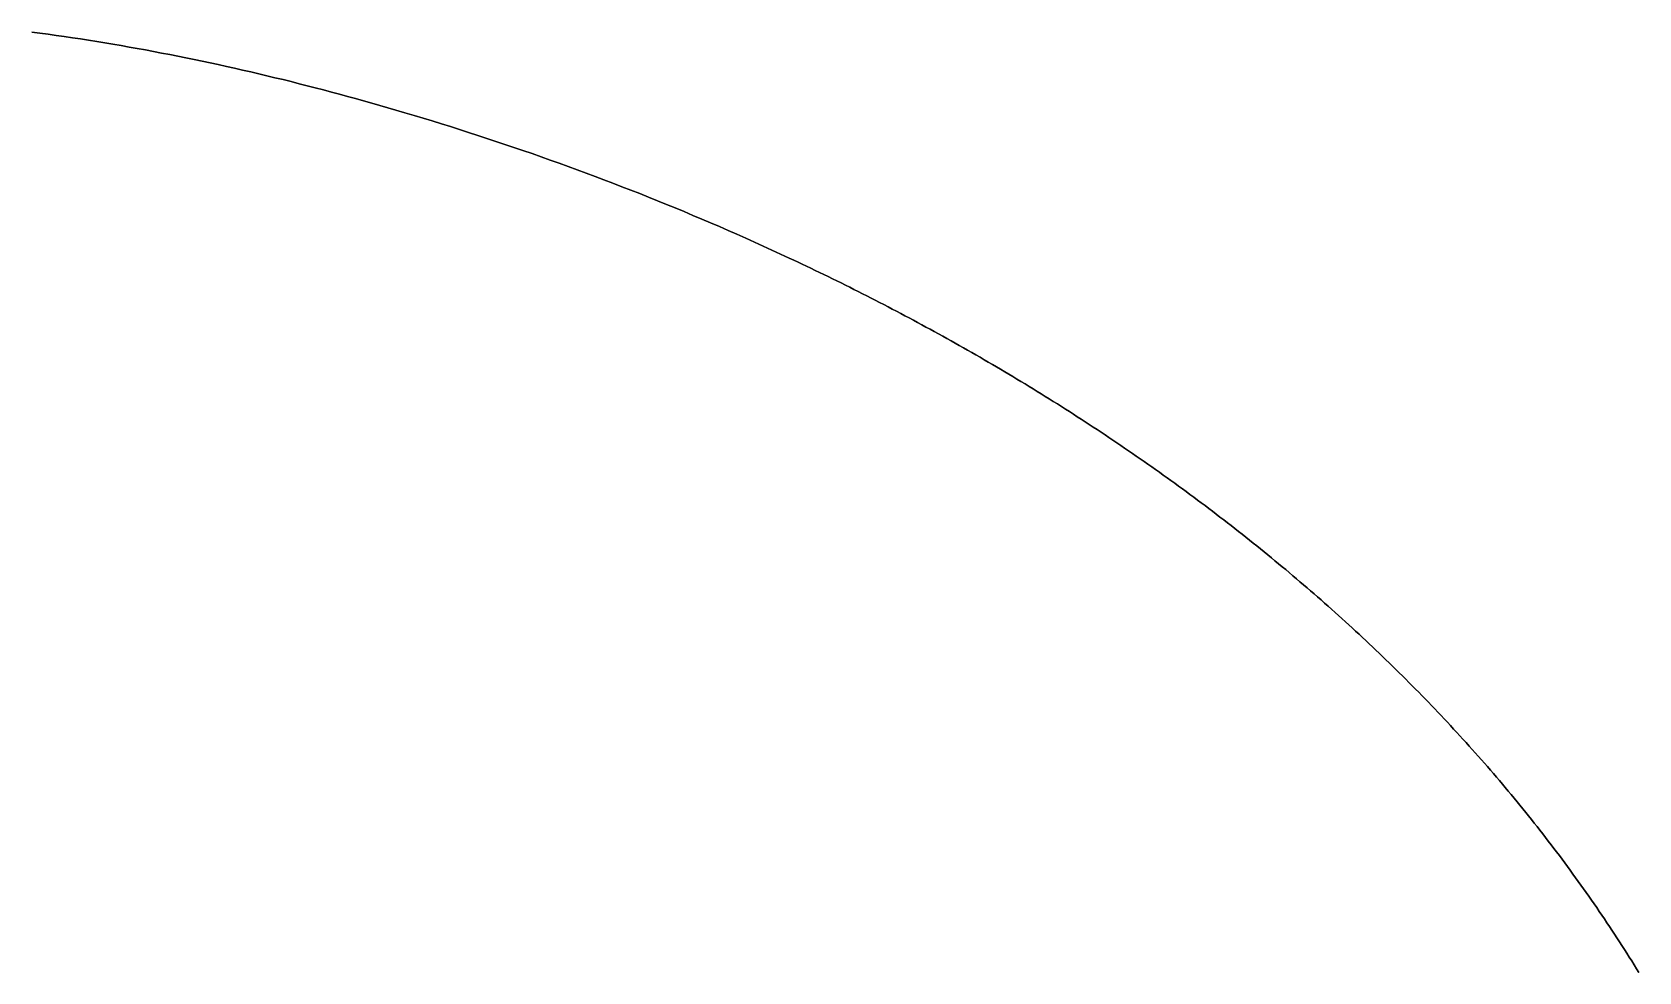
# Model space of a CAD drawing. Header units: millimetres. Extents: x 539514 to 908003, y -69769 to 203909.
# Drawn here: x 710020 to 723794, y 139977 to 148036 of the extents above; entities that cross this region are included whole.
import ezdxf

# ---------------------------------------------------------------- set-up
doc = ezdxf.new("R2010")
doc.units = ezdxf.units.MM
doc.layers.add('CLOSED_AREAS', color=7, linetype='Continuous')

msp = doc.modelspace()

# ---------------------------------------------------------------- linework, layer by layer
at = {"layer": 'CLOSED_AREAS'}
for points in [[(710017.983, 148036.229), (710087.55, 148027.105), (710157.115, 148017.697), (710226.677, 148008.006), (710296.236, 147998.035), (710365.79, 147987.784), (710435.339, 147977.256), (710504.883, 147966.452), (710574.422, 147955.374), (710643.953, 147944.024), (710713.478, 147932.402), (710782.996, 147920.511), (710852.505, 147908.352), (710922.006, 147895.928), (710991.498, 147883.239), (711060.981, 147870.287), (711130.453, 147857.074), (711199.914, 147843.602), (711269.364, 147829.872), (711338.802, 147815.886), (711408.228, 147801.646), (711477.641, 147787.152), (711547.041, 147772.408), (711616.427, 147757.414), (711685.798, 147742.172), (711755.154, 147726.683), (711824.494, 147710.95), (711893.818, 147694.975), (711963.126, 147678.757), (712032.416, 147662.3), (712101.689, 147645.606), (712170.943, 147628.674), (712240.178, 147611.508), (712309.394, 147594.109), (712378.59, 147576.478), (712447.766, 147558.618), (712516.92, 147540.53), (712586.053, 147522.214), (712655.164, 147503.674), (712724.252, 147484.911), (712793.316, 147465.927), (712862.358, 147446.722), (712931.374, 147427.299), (713000.366, 147407.659), (713069.332, 147387.805), (713138.273, 147367.737), (713216.427, 147344.721), (713294.544, 147321.433), (713372.622, 147297.873), (713450.659, 147274.041), (713528.653, 147249.937), (713606.601, 147225.56), (713684.501, 147200.912), (713762.35, 147175.992), (713840.146, 147150.801), (713917.888, 147125.338), (713995.571, 147099.603), (714073.195, 147073.596), (714150.757, 147047.318), (714228.254, 147020.769), (714305.684, 146993.948), (714383.044, 146966.856), (714460.333, 146939.493), (714537.549, 146911.859), (714614.687, 146883.953), (714691.747, 146855.777), (714768.726, 146827.33), (714845.622, 146798.611), (714922.432, 146769.622), (714999.154, 146740.363), (715075.785, 146710.832), (715152.324, 146681.031), (715228.768, 146650.96), (715305.114, 146620.618), (715381.36, 146590.006), (715457.504, 146559.123), (715533.544, 146527.97), (715609.476, 146496.547), (715685.3, 146464.854), (715761.012, 146432.891), (715836.61, 146400.658), (715912.092, 146368.154), (715987.455, 146335.382), (716062.697, 146302.339), (716137.816, 146269.026), (716212.809, 146235.444), (716287.675, 146201.593), (716362.409, 146167.472), (716399.727, 146150.31), (716437.012, 146133.081), (716474.262, 146115.785), (716511.479, 146098.421), (716548.661, 146080.99), (716585.809, 146063.492), (716622.921, 146045.927), (716659.999, 146028.294), (716697.041, 146010.594), (716734.047, 145992.826), (716771.017, 145974.992), (716807.95, 145957.09), (716844.847, 145939.12), (716881.707, 145921.084), (716918.53, 145902.98), (716955.315, 145884.809), (716992.062, 145866.571), (717028.771, 145848.266), (717065.441, 145829.893), (717102.073, 145811.454), (717138.666, 145792.947), (717175.219, 145774.373), (717211.733, 145755.731), (717248.207, 145737.023), (717284.64, 145718.247), (717321.034, 145699.405), (717357.386, 145680.495), (717393.697, 145661.518), (717429.967, 145642.474), (717466.195, 145623.362), (717502.381, 145604.184), (717538.525, 145584.939), (717574.626, 145565.626), (717610.685, 145546.247), (717646.7, 145526.8), (717682.672, 145507.286), (717718.6, 145487.706), (717754.484, 145468.058), (717790.324, 145448.343), (717826.119, 145428.561), (717861.869, 145408.712), (717897.574, 145388.796), (717933.234, 145368.814), (717968.847, 145348.764), (718004.415, 145328.647), (718039.936, 145308.463), (718075.411, 145288.212), (718110.838, 145267.895), (718146.219, 145247.51), (718181.551, 145227.058), (718216.836, 145206.54), (718252.073, 145185.954), (718287.261, 145165.302), (718322.401, 145144.583), (718357.492, 145123.797), (718392.533, 145102.944), (718427.525, 145082.024), (718462.466, 145061.037), (718497.358, 145039.983), (718532.199, 145018.863), (718566.989, 144997.675), (718601.728, 144976.421), (718636.416, 144955.1), (718671.052, 144933.712), (718705.636, 144912.258), (718740.168, 144890.736), (718774.648, 144869.148), (718809.074, 144847.493), (718843.448, 144825.771), (718877.768, 144803.983), (718912.034, 144782.127), (718946.246, 144760.205), (718980.404, 144738.216), (719014.507, 144716.161), (719048.556, 144694.038), (719082.549, 144671.849), (719116.487, 144649.594), (719150.369, 144627.271), (719184.195, 144604.882), (719217.964, 144582.427), (719251.677, 144559.904), (719285.333, 144537.315), (719318.932, 144514.659), (719352.473, 144491.937), (719385.956, 144469.148), (719419.382, 144446.292), (719452.748, 144423.37), (719486.056, 144400.381), (719519.306, 144377.325), (719552.495, 144354.203), (719585.625, 144331.014), (719618.696, 144307.759), (719651.706, 144284.437), (719684.656, 144261.049), (719717.544, 144237.594), (719750.372, 144214.072), (719783.139, 144190.484), (719815.844, 144166.83), (719848.486, 144143.109), (719881.067, 144119.321), (719913.585, 144095.467), (719946.04, 144071.546), (719978.433, 144047.559), (720010.761, 144023.506), (720043.027, 143999.386), (720075.228, 143975.199), (720107.364, 143950.946), (720139.437, 143926.627), (720171.444, 143902.241), (720203.386, 143877.789), (720235.263, 143853.27), (720267.074, 143828.685), (720298.819, 143804.033), (720330.497, 143779.316), (720362.109, 143754.531), (720393.654, 143729.681), (720425.132, 143704.764), (720456.542, 143679.78), (720487.885, 143654.731), (720519.159, 143629.615), (720550.365, 143604.432), (720581.502, 143579.184), (720612.57, 143553.869), (720643.569, 143528.487), (720674.499, 143503.04), (720705.358, 143477.526), (720736.148, 143451.946), (720766.866, 143426.299), (720797.515, 143400.586), (720828.092, 143374.807), (720858.598, 143348.962), (720889.032, 143323.051), (720919.394, 143297.073), (720949.684, 143271.029), (720979.902, 143244.919), (721010.046, 143218.743), (721040.118, 143192.5), (721070.116, 143166.192), (721100.041, 143139.817), (721129.891, 143113.376), (721159.668, 143086.868), (721189.369, 143060.295), (721218.996, 143033.656), (721248.548, 143006.95), (721278.024, 142980.178), (721307.425, 142953.34), (721336.749, 142926.436), (721365.998, 142899.466), (721395.169, 142872.43), (721424.264, 142845.328), (721453.281, 142818.16), (721482.221, 142790.925), (721511.084, 142763.625), (721539.868, 142736.258), (721568.573, 142708.826), (721597.201, 142681.327), (721625.749, 142653.762), (721654.217, 142626.132), (721682.607, 142598.435), (721710.916, 142570.673), (721739.145, 142542.844), (721767.294, 142514.949), (721795.362, 142486.989), (721823.35, 142458.962), (721851.255, 142430.87), (721879.08, 142402.711), (721906.822, 142374.487), (721934.482, 142346.197), (721962.06, 142317.84), (721989.554, 142289.418), (722016.966, 142260.93), (722044.295, 142232.376), (722071.539, 142203.756), (722098.7, 142175.071), (722125.777, 142146.319), (722152.768, 142117.502), (722179.676, 142088.618), (722206.498, 142059.669), (722233.234, 142030.654), (722259.885, 142001.573), (722286.45, 141972.427), (722312.928, 141943.214), (722339.32, 141913.936), (722365.625, 141884.592), (722391.843, 141855.182), (722417.974, 141825.707), (722444.016, 141796.165), (722469.971, 141766.558), (722495.837, 141736.885), (722521.615, 141707.147), (722547.303, 141677.342), (722572.903, 141647.472), (722598.412, 141617.537), (722623.832, 141587.535), (722649.162, 141557.468), (722674.402, 141527.335), (722699.551, 141497.137), (722724.608, 141466.872), (722749.575, 141436.542), (722774.45, 141406.147), (722799.233, 141375.686), (722823.924, 141345.159), (722848.522, 141314.566), (722873.027, 141283.908), (722897.44, 141253.185), (722921.759, 141222.395), (722945.985, 141191.54), (722970.116, 141160.62), (722994.154, 141129.634), (723018.097, 141098.582), (723041.945, 141067.465), (723065.698, 141036.282), (723089.355, 141005.034), (723112.917, 140973.72), (723136.383, 140942.341), (723159.752, 140910.896), (723183.025, 140879.385), (723206.201, 140847.809), (723229.28, 140816.168), (723252.262, 140784.461), (723275.146, 140752.689), (723297.931, 140720.851), (723320.619, 140688.948), (723343.207, 140656.979), (723365.697, 140624.945), (723388.088, 140592.845), (723410.379, 140560.68), (723432.57, 140528.45), (723454.661, 140496.154), (723476.652, 140463.793), (723498.542, 140431.366), (723520.331, 140398.874), (723542.019, 140366.316), (723563.605, 140333.694), (723585.089, 140301.005), (723606.472, 140268.252), (723627.751, 140235.433), (723648.928, 140202.549), (723670.002, 140169.6), (723690.973, 140136.585), (723711.84, 140103.505), (723732.603, 140070.359), (723753.262, 140037.149), (723773.817, 140003.873), (723794.266, 139970.531)], [(723794.266, 139970.531), (723773.817, 140003.873), (723753.262, 140037.149), (723732.603, 140070.359), (723711.84, 140103.505), (723690.973, 140136.585), (723670.002, 140169.6), (723648.928, 140202.549), (723627.751, 140235.433), (723606.472, 140268.252), (723585.089, 140301.005), (723563.605, 140333.694), (723542.019, 140366.316), (723520.331, 140398.874), (723498.542, 140431.366), (723476.652, 140463.793), (723454.661, 140496.154), (723432.57, 140528.45), (723410.379, 140560.68), (723388.088, 140592.845), (723365.697, 140624.945), (723343.207, 140656.979), (723320.619, 140688.948), (723297.931, 140720.851), (723275.146, 140752.689), (723252.262, 140784.461), (723229.28, 140816.168), (723206.201, 140847.809), (723183.025, 140879.385), (723159.752, 140910.896), (723136.383, 140942.341), (723112.917, 140973.72), (723089.355, 141005.034), (723065.698, 141036.282), (723041.945, 141067.465), (723018.097, 141098.582), (722994.154, 141129.634), (722970.116, 141160.62), (722945.985, 141191.54), (722921.759, 141222.395), (722897.44, 141253.185), (722873.027, 141283.908), (722848.522, 141314.566), (722823.924, 141345.159), (722799.233, 141375.686), (722774.45, 141406.147), (722749.575, 141436.542), (722724.608, 141466.872), (722699.551, 141497.137), (722674.402, 141527.335), (722649.162, 141557.468), (722623.832, 141587.535), (722598.412, 141617.537), (722572.903, 141647.472), (722547.303, 141677.342), (722521.615, 141707.147), (722495.837, 141736.885), (722469.971, 141766.558), (722444.016, 141796.165), (722417.974, 141825.707), (722391.843, 141855.182), (722365.625, 141884.592), (722339.32, 141913.936), (722312.928, 141943.214), (722286.45, 141972.427), (722259.885, 142001.573), (722233.234, 142030.654), (722206.498, 142059.669), (722179.676, 142088.618), (722152.768, 142117.502), (722125.777, 142146.319), (722098.7, 142175.071), (722071.539, 142203.756), (722044.295, 142232.376), (722016.966, 142260.93), (721989.554, 142289.418), (721962.06, 142317.84), (721934.482, 142346.197), (721906.822, 142374.487), (721879.08, 142402.711), (721851.255, 142430.87), (721823.35, 142458.962), (721795.362, 142486.989), (721767.294, 142514.949), (721739.145, 142542.844), (721710.916, 142570.673), (721682.607, 142598.435), (721654.217, 142626.132), (721625.749, 142653.762), (721597.201, 142681.327), (721568.573, 142708.826), (721539.868, 142736.258), (721511.084, 142763.625), (721482.221, 142790.925), (721453.281, 142818.16), (721424.264, 142845.328), (721395.169, 142872.43), (721365.998, 142899.466), (721336.749, 142926.436), (721307.425, 142953.34), (721278.024, 142980.178), (721248.548, 143006.95), (721218.996, 143033.656), (721189.369, 143060.295), (721159.668, 143086.868), (721129.891, 143113.376), (721100.041, 143139.817), (721070.116, 143166.192), (721040.118, 143192.5), (721010.046, 143218.743), (720979.902, 143244.919), (720949.684, 143271.029), (720919.394, 143297.073), (720889.032, 143323.051), (720858.598, 143348.962), (720828.092, 143374.807), (720797.515, 143400.586), (720766.866, 143426.299), (720736.148, 143451.946), (720705.358, 143477.526), (720674.499, 143503.04), (720643.569, 143528.487), (720612.57, 143553.869), (720581.502, 143579.184), (720550.365, 143604.432), (720519.159, 143629.615), (720487.885, 143654.731), (720456.542, 143679.78), (720425.132, 143704.764), (720393.654, 143729.681), (720362.109, 143754.531), (720330.497, 143779.316), (720298.819, 143804.033), (720267.074, 143828.685), (720235.263, 143853.27), (720203.386, 143877.789), (720171.444, 143902.241), (720139.437, 143926.627), (720107.364, 143950.946), (720075.228, 143975.199), (720043.027, 143999.386), (720010.761, 144023.506), (719978.433, 144047.559), (719946.04, 144071.546), (719913.585, 144095.467), (719881.067, 144119.321), (719848.486, 144143.109), (719815.844, 144166.83), (719783.139, 144190.484), (719750.372, 144214.072), (719717.544, 144237.594), (719684.656, 144261.049), (719651.706, 144284.437), (719618.696, 144307.759), (719585.625, 144331.014), (719552.495, 144354.203), (719519.306, 144377.325), (719486.056, 144400.381), (719452.748, 144423.37), (719419.382, 144446.292), (719385.956, 144469.148), (719352.473, 144491.937), (719318.932, 144514.659), (719285.333, 144537.315), (719251.677, 144559.904), (719217.964, 144582.427), (719184.195, 144604.882), (719150.369, 144627.271), (719116.487, 144649.594), (719082.549, 144671.849), (719048.556, 144694.038), (719014.507, 144716.161), (718980.404, 144738.216), (718946.246, 144760.205), (718912.034, 144782.127), (718877.768, 144803.983), (718843.448, 144825.771), (718809.074, 144847.493), (718774.648, 144869.148), (718740.168, 144890.736), (718705.636, 144912.258), (718671.052, 144933.712), (718636.416, 144955.1), (718601.728, 144976.421), (718566.989, 144997.675), (718532.199, 145018.863), (718497.358, 145039.983), (718462.466, 145061.037), (718427.525, 145082.024), (718392.533, 145102.944), (718357.492, 145123.797), (718322.401, 145144.583), (718287.261, 145165.302), (718252.073, 145185.954), (718216.836, 145206.54), (718181.551, 145227.058), (718146.219, 145247.51), (718110.838, 145267.895), (718075.411, 145288.212), (718039.936, 145308.463), (718004.415, 145328.647), (717968.847, 145348.764), (717933.234, 145368.814), (717897.574, 145388.796), (717861.869, 145408.712), (717826.119, 145428.561), (717790.324, 145448.343), (717754.484, 145468.058), (717718.6, 145487.706), (717682.672, 145507.286), (717646.7, 145526.8), (717610.685, 145546.247), (717574.626, 145565.626), (717538.525, 145584.939), (717502.381, 145604.184), (717466.195, 145623.362), (717429.967, 145642.474), (717393.697, 145661.518), (717357.386, 145680.495), (717321.034, 145699.405), (717284.64, 145718.247), (717248.207, 145737.023), (717211.733, 145755.731), (717175.219, 145774.373), (717138.666, 145792.947), (717102.073, 145811.454), (717065.441, 145829.893), (717028.771, 145848.266), (716992.062, 145866.571), (716955.315, 145884.809), (716918.53, 145902.98), (716881.707, 145921.084), (716844.847, 145939.12), (716807.95, 145957.09), (716771.017, 145974.992), (716734.047, 145992.826), (716697.041, 146010.594), (716659.999, 146028.294), (716622.921, 146045.927), (716585.809, 146063.492), (716548.661, 146080.99), (716511.479, 146098.421), (716474.262, 146115.785), (716437.012, 146133.081), (716399.727, 146150.31), (716362.409, 146167.472), (716287.675, 146201.593), (716212.809, 146235.444), (716137.816, 146269.026), (716062.697, 146302.339), (715987.455, 146335.382), (715912.092, 146368.154), (715836.61, 146400.658), (715761.012, 146432.891), (715685.3, 146464.854), (715609.476, 146496.547), (715533.544, 146527.97), (715457.504, 146559.123), (715381.36, 146590.006), (715305.114, 146620.618), (715228.768, 146650.96), (715152.324, 146681.031), (715075.785, 146710.832), (714999.154, 146740.363), (714922.432, 146769.622), (714845.622, 146798.611), (714768.726, 146827.33), (714691.747, 146855.777), (714614.687, 146883.953), (714537.549, 146911.859), (714460.333, 146939.493), (714383.044, 146966.856), (714305.684, 146993.948), (714228.254, 147020.769), (714150.757, 147047.318), (714073.195, 147073.596), (713995.571, 147099.603), (713917.888, 147125.338), (713840.146, 147150.801), (713762.35, 147175.992), (713684.501, 147200.912), (713606.601, 147225.56), (713528.653, 147249.937), (713450.659, 147274.041), (713372.622, 147297.873), (713294.544, 147321.433), (713216.427, 147344.721), (713138.273, 147367.737), (713069.332, 147387.805), (713000.366, 147407.659), (712931.374, 147427.299), (712862.358, 147446.722), (712793.316, 147465.927), (712724.252, 147484.911), (712655.164, 147503.674), (712586.053, 147522.214), (712516.92, 147540.53), (712447.766, 147558.618), (712378.59, 147576.478), (712309.394, 147594.109), (712240.178, 147611.508), (712170.943, 147628.674), (712101.689, 147645.606), (712032.416, 147662.3), (711963.126, 147678.757), (711893.818, 147694.975), (711824.494, 147710.95), (711755.154, 147726.683), (711685.798, 147742.172), (711616.427, 147757.414), (711547.041, 147772.408), (711477.641, 147787.152), (711408.228, 147801.646), (711338.802, 147815.886), (711269.364, 147829.872), (711199.914, 147843.602), (711130.453, 147857.074), (711060.981, 147870.287), (710991.498, 147883.239), (710922.006, 147895.928), (710852.505, 147908.352), (710782.996, 147920.511), (710713.478, 147932.402), (710643.953, 147944.024), (710574.422, 147955.374), (710504.883, 147966.452), (710435.339, 147977.256), (710365.79, 147987.784), (710296.236, 147998.035), (710226.677, 148008.006), (710157.115, 148017.697), (710087.55, 148027.105), (710017.983, 148036.229)]]:
    msp.add_lwpolyline(points, dxfattribs=at)

doc.saveas('drawing.dxf')
